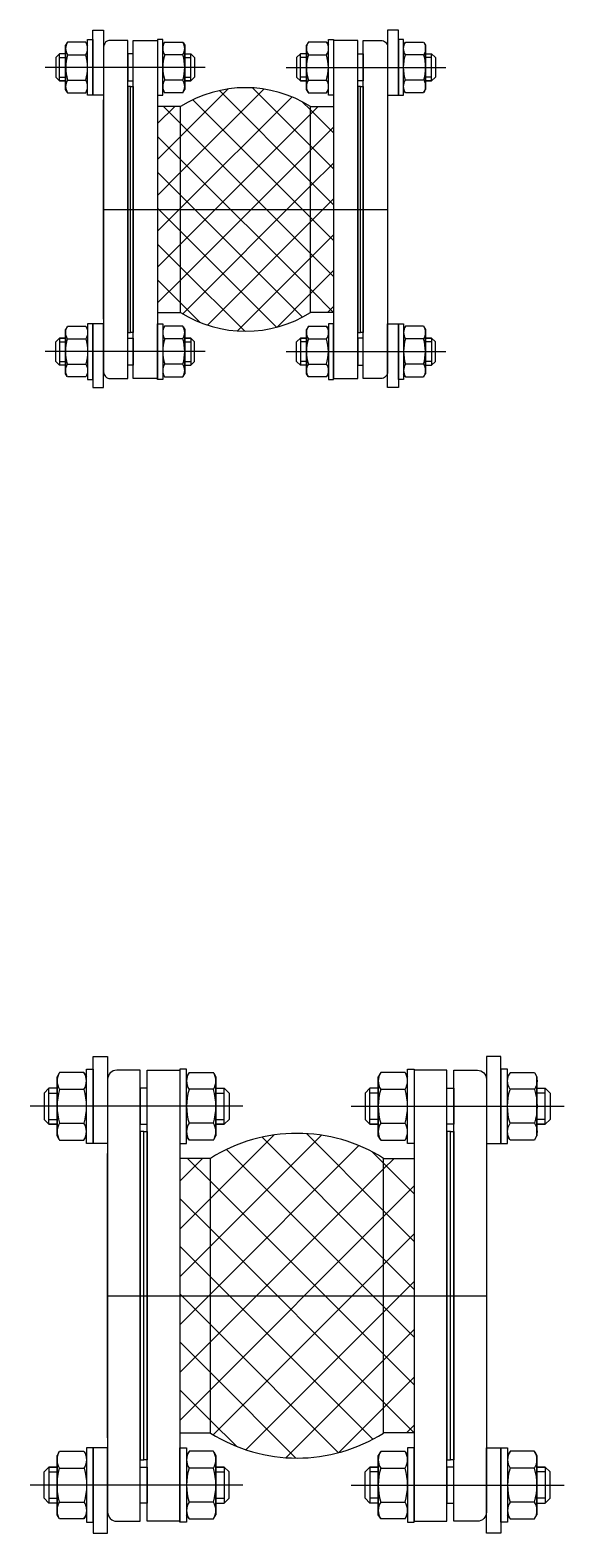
# Model space of a CAD drawing. Header units: millimetres. Extents: x 1218 to 72853, y -34712 to 16286.
# Drawn here: x 68659 to 69062, y 10687 to 11820 of the extents above; entities that cross this region are included whole.
import ezdxf

# ---------------------------------------------------------------- set-up
doc = ezdxf.new("R2010")
doc.units = ezdxf.units.MM
doc.styles.get("Standard").update_dxf_attribs({"font": 'arial.ttf'})

# ---------------------------------------------------------------- blocks, each defined once
blk = doc.blocks.new('KHOPNOIMEM-DN150 PCCC')
at = {"ltscale": 0.01}
for p, q in [((-134.5, 125.8), (-135.7, 123.8)), ((-120.5, 126.2), (-134.2, 126.2)), ((-120.3, 125.8), (-119.1, 123.8)), ((-119.1, 86.1), (-119.1, 128.1)), ((-119.1, 128.1), (-115.3, 128.1)), ((-115.3, 128.1), (-115.3, 86.1)), ((-61.3, 125.8), (-62.5, 123.8)), ((-47.1, 125.8), (-45.9, 123.8)), ((47.1, 125.8), (45.9, 123.8)), ((61.3, 125.8), (62.5, 123.8)), ((84.7, 127.5), (66.3, 127.5)), ((119.1, 128.1), (115.3, 128.1)), ((115.3, 128.1), (115.3, 86.1)), ((119.1, 86.1), (119.1, 128.1)), ((120.3, 125.8), (119.1, 123.8)), ((120.5, 126.2), (134.2, 126.2)), ((134.5, 125.8), (135.7, 123.8)), ((-135.7, 90.4), (-135.7, 123.8)), ((-135.7, 123.8), (-135.7, 90.4)), ((-134.2, 116.7), (-120.5, 116.7)), ((-119.1, 90.4), (-119.1, 123.8)), ((-47.3, 116.7), (-61.1, 116.7)), ((47.3, 116.7), (61.1, 116.7)), ((119.1, 90.4), (119.1, 123.8)), ((134.2, 116.7), (120.5, 116.7)), ((135.7, 90.4), (135.7, 123.8)), ((135.7, 123.8), (135.7, 90.4)), ((-134.2, 97.5), (-120.5, 97.5)), ((-47.3, 97.5), (-61.1, 97.5)), ((-13.1, 90.9), (-49, 55)), ((13.8, 90.8), (-49, 28)), ((5.3, 91.6), (49, 48)), ((47.3, 97.5), (61.1, 97.5)), ((134.2, 97.5), (120.5, 97.5)), ((-134.5, 88.4), (-135.7, 90.4)), ((-134.2, 88), (-120.5, 88)), ((-120.3, 88.4), (-119.1, 90.4)), ((-115.3, 86.1), (-119.1, 86.1)), ((-61.3, 88.4), (-62.5, 90.4)), ((35, 84.9), (-49, 0.9)), ((-47.1, 88.4), (-45.9, 90.4)), ((-39.9, 82.7), (49, -6.1)), ((-19.8, 89.6), (49, 20.9)), ((42.7, 81.2), (49, 75)), ((47.1, 88.4), (45.9, 90.4)), ((61.3, 88.4), (62.5, 90.4)), ((115.3, 86.1), (119.1, 86.1)), ((120.3, 88.4), (119.1, 90.4)), ((134.2, 88), (120.5, 88)), ((134.5, 88.4), (135.7, 90.4)), ((-66.3, 77.7), (-66.3, -77.7)), ((-49, 77.7), (-66.3, 77.7)), ((-53.4, 77.7), (-66.3, 64.7)), ((-61.9, 77.7), (-49, 64.8)), ((-49, -77.7), (-49, 77.7)), ((49, 71.8), (-49, -26.1)), ((49, -77.7), (49, 77.7)), ((49, 77.7), (66.3, 77.7)), ((54.8, 77.7), (49, 71.8)), ((49, 75), (66.3, 57.7)), ((66.3, 77.7), (66.3, -77.7)), ((-49, 64.8), (49, -33.2)), ((66.3, 62.1), (49, 44.7)), ((-49, 55), (-66.3, 37.7)), ((-66.3, 55), (-49, 37.7)), ((49, 48), (66.3, 30.6)), ((49, 44.7), (-49, -53.2)), ((-49, 37.7), (49, -60.2)), ((66.3, 35), (49, 17.7)), ((-49, 28), (-66.3, 10.6)), ((-66.3, 28), (-49, 10.7)), ((49, 17.7), (-47.4, -78.6)), ((49, 20.9), (66.3, 3.6)), ((-66.3, 1), (-49, -16.4)), ((-49, 0.9), (-66.3, -16.4)), ((-49, 10.7), (42.9, -81.2)), ((66.3, 8), (49, -9.3)), ((49, -9.3), (-28.8, -87.2)), ((49, -6.1), (66.3, -23.5)), ((-49, -16.4), (23.4, -88.8)), ((66.3, -19.1), (49, -36.4)), ((-49, -26.1), (-66.3, -43.5)), ((-66.3, -26.1), (-49, -43.4)), ((49, -33.2), (66.3, -50.5)), ((-49, -43.4), (-0.6, -91.8)), ((49, -36.4), (-6.2, -91.6)), ((-66.3, -53.1), (-49, -70.5)), ((-49, -53.2), (-66.3, -70.5)), ((66.3, -46.1), (49, -63.4)), ((49, -63.4), (23.7, -88.7)), ((49, -60.2), (66.3, -77.6)), ((-66.3, -77.7), (-49, -77.7)), ((-49, -70.5), (-34.3, -85.2)), ((66.3, -77.7), (49, -77.7)), ((66.3, -73.1), (61.8, -77.7)), ((-134.5, -88.4), (-135.7, -90.4)), ((-135.7, -90.4), (-135.7, -123.8)), ((-135.7, -123.8), (-135.7, -90.4)), ((-134.2, -88), (-120.5, -88)), ((-120.3, -88.4), (-119.1, -90.4)), ((-115.3, -86.1), (-119.1, -86.1)), ((-119.1, -86.1), (-119.1, -128.1)), ((-119.1, -90.4), (-119.1, -123.8)), ((-115.3, -128.1), (-115.3, -86.1)), ((-61.3, -88.4), (-62.5, -90.4)), ((-47.1, -88.4), (-45.9, -90.4)), ((47.1, -88.4), (45.9, -90.4)), ((61.3, -88.4), (62.5, -90.4)), ((115.3, -128.1), (115.3, -86.1)), ((115.3, -86.1), (119.1, -86.1)), ((119.1, -86.1), (119.1, -128.1)), ((120.3, -88.4), (119.1, -90.4)), ((119.1, -90.4), (119.1, -123.8)), ((134.2, -88), (120.5, -88)), ((134.5, -88.4), (135.7, -90.4)), ((135.7, -123.8), (135.7, -90.4)), ((135.7, -90.4), (135.7, -123.8)), ((-134.2, -97.5), (-120.5, -97.5)), ((-47.3, -97.5), (-61.1, -97.5)), ((47.3, -97.5), (61.1, -97.5)), ((134.2, -97.5), (120.5, -97.5)), ((-134.5, -125.8), (-135.7, -123.8)), ((-134.2, -116.7), (-120.5, -116.7)), ((-120.3, -125.8), (-119.1, -123.8)), ((-61.3, -125.8), (-62.5, -123.8)), ((-47.3, -116.7), (-61.1, -116.7)), ((-47.1, -125.8), (-45.9, -123.8)), ((47.1, -125.8), (45.9, -123.8)), ((47.3, -116.7), (61.1, -116.7)), ((61.3, -125.8), (62.5, -123.8)), ((120.3, -125.8), (119.1, -123.8)), ((134.2, -116.7), (120.5, -116.7)), ((134.5, -125.8), (135.7, -123.8)), ((-120.5, -126.2), (-134.2, -126.2)), ((-119.1, -128.1), (-115.3, -128.1)), ((119.1, -128.1), (115.3, -128.1)), ((120.5, -126.2), (134.2, -126.2))]:
    blk.add_line(p, q, dxfattribs=at)
for p, q in [((-107.1, -82.6), (-107.1, 82.6)), ((-107.1, 0), (107.1, 0))]:
    blk.add_line(p, q)
for points in [[(-115.3, 86.1), (-115.3, 135.2), (-107.1, 135.2), (-107.1, 86.1)], [(-84.7, 127.5), (-66.3, 127.5), (-66.3, -127.5), (-84.7, -127.5)], [(-66.3, 86.1), (-62.5, 86.1), (-62.5, 128.1), (-66.3, 128.1)], [(66.3, 86.1), (62.5, 86.1), (62.5, 128.1), (66.3, 128.1)], [(115.3, 86.1), (115.3, 135.2), (107.1, 135.2), (107.1, 86.1)], [(-88.7, 117.3), (-88.7, 96.9), (-84.7, 96.9), (-84.7, 117.3)], [(88.7, 117.3), (88.7, 96.9), (84.7, 96.9), (84.7, 117.3)], [(-86.7, 92.8), (-88.7, 92.8), (-88.7, -92.8), (-86.7, -92.8)], [(-84.7, -92.8), (-86.7, -92.8), (-86.7, 92.8), (-84.7, 92.8)], [(84.7, -92.8), (86.7, -92.8), (86.7, 92.8), (84.7, 92.8)], [(86.7, 92.8), (88.7, 92.8), (88.7, -92.8), (86.7, -92.8)], [(-115.3, -86.1), (-115.3, -134.1), (-107.1, -134.1), (-107.1, -86.1)], [(-66.3, -86.1), (-62.5, -86.1), (-62.5, -128.1), (-66.3, -128.1)], [(66.3, -86.1), (62.5, -86.1), (62.5, -128.1), (66.3, -128.1)], [(115.3, -86.1), (115.3, -134.1), (107.1, -134.1), (107.1, -86.1)], [(-88.7, -117.3), (-88.7, -96.9), (-84.7, -96.9), (-84.7, -117.3)], [(88.7, -117.3), (88.7, -96.9), (84.7, -96.9), (84.7, -117.3)]]:
    blk.add_lwpolyline(points, close=True, dxfattribs=at)
for points in [[(-88.7, 127.5), (-102, 127.5, 0.414214), (-107.1, 122.4), (-107.1, -122.4, 0.414214), (-102, -127.5), (-88.7, -127.5)], [(88.7, 127.5), (102, 127.5, -0.414214), (107.1, 122.4), (107.1, -122.4, -0.414214), (102, -127.5), (88.7, -127.5)]]:
    blk.add_lwpolyline(points, format="xyb", close=True, dxfattribs=at)
for points in [[(-61.1, 126.2), (-47.3, 126.2)], [(61.1, 126.2), (47.3, 126.2)], [(66.3, 127.5), (66.3, -127.5), (84.7, -127.5), (84.7, 127.5)], [(-135.7, 117.3), (-140.3, 117.3), (-143.1, 114.5), (-143.1, 99.7), (-140.3, 96.9), (-135.7, 96.9), (-140.3, 96.9), (-140.3, 117.3)], [(-140.3, 114.5), (-135.7, 114.5)], [(-62.5, 90.4), (-62.5, 123.8)], [(-45.9, 123.8), (-45.9, 90.4)], [(-45.9, 90.4), (-45.9, 123.8)], [(-45.9, 117.3), (-41.3, 117.3), (-38.5, 114.5), (-38.5, 99.7), (-41.3, 96.9), (-45.9, 96.9), (-41.3, 96.9), (-41.3, 117.3)], [(-45.9, 114.5), (-41.3, 114.5)], [(45.9, 117.3), (41.3, 117.3), (38.5, 114.5), (38.5, 99.7), (41.3, 96.9), (45.9, 96.9), (41.3, 96.9), (41.3, 117.3)], [(45.9, 114.5), (41.3, 114.5)], [(45.9, 90.4), (45.9, 123.8)], [(45.9, 123.8), (45.9, 90.4)], [(62.5, 90.4), (62.5, 123.8)], [(135.7, 117.3), (140.3, 117.3), (143.1, 114.5), (143.1, 99.7), (140.3, 96.9), (135.7, 96.9), (140.3, 96.9), (140.3, 117.3)], [(140.3, 114.5), (135.7, 114.5)], [(-30.6, 107.1), (-151, 107.1)], [(30.6, 107.1), (151, 107.1)], [(-140.3, 99.7), (-135.7, 99.7)], [(-45.9, 99.7), (-41.3, 99.7)], [(45.9, 99.7), (41.3, 99.7)], [(140.3, 99.7), (135.7, 99.7)], [(-47.3, 88), (-61.1, 88)], [(47.3, 88), (61.1, 88)], [(-62.5, -90.4), (-62.5, -123.8)], [(-47.3, -88), (-61.1, -88)], [(-45.9, -90.4), (-45.9, -123.8)], [(-45.9, -123.8), (-45.9, -90.4)], [(45.9, -123.8), (45.9, -90.4)], [(45.9, -90.4), (45.9, -123.8)], [(47.3, -88), (61.1, -88)], [(62.5, -90.4), (62.5, -123.8)], [(-135.7, -117.3), (-140.3, -117.3), (-143.1, -114.5), (-143.1, -99.7), (-140.3, -96.9), (-135.7, -96.9), (-140.3, -96.9), (-140.3, -117.3)], [(-140.3, -99.7), (-135.7, -99.7)], [(-45.9, -117.3), (-41.3, -117.3), (-38.5, -114.5), (-38.5, -99.7), (-41.3, -96.9), (-45.9, -96.9), (-41.3, -96.9), (-41.3, -117.3)], [(-45.9, -99.7), (-41.3, -99.7)], [(45.9, -117.3), (41.3, -117.3), (38.5, -114.5), (38.5, -99.7), (41.3, -96.9), (45.9, -96.9), (41.3, -96.9), (41.3, -117.3)], [(45.9, -99.7), (41.3, -99.7)], [(135.7, -117.3), (140.3, -117.3), (143.1, -114.5), (143.1, -99.7), (140.3, -96.9), (135.7, -96.9), (140.3, -96.9), (140.3, -117.3)], [(140.3, -99.7), (135.7, -99.7)], [(-30.6, -107.1), (-151, -107.1)], [(30.6, -107.1), (151, -107.1)], [(-140.3, -114.5), (-135.7, -114.5)], [(-45.9, -114.5), (-41.3, -114.5)], [(45.9, -114.5), (41.3, -114.5)], [(140.3, -114.5), (135.7, -114.5)], [(-61.1, -126.2), (-47.3, -126.2)], [(61.1, -126.2), (47.3, -126.2)]]:
    blk.add_lwpolyline(points, dxfattribs=at)
for centre, radius, start, end in [((-53.7, 121.4), 8.79, 147.0867, 212.9133), ((-54.7, 121.4), 8.79, 327.0867, 32.9133), ((54.7, 121.4), 8.79, 147.0867, 212.9133), ((53.7, 121.4), 8.79, 327.0867, 32.9133), ((-29.3, 107.1), 33.1, 163.2213, 196.7787), ((-79, 107.1), 33.1, 343.2213, 16.7787), ((79, 107.1), 33.1, 163.2213, 196.7787), ((29.3, 107.1), 33.1, 343.2213, 16.7787), ((-53.7, 92.8), 8.79, 147.0867, 212.9133), ((0, 0), 91.8, 57.769, 122.231), ((-54.7, 92.8), 8.79, 327.0867, 32.9133), ((54.7, 92.8), 8.79, 147.0867, 212.9133), ((53.7, 92.8), 8.79, 327.0867, 32.9133), ((0, 0), 91.8, 237.769, 302.231), ((-53.7, -92.8), 8.79, 147.0867, 212.9133), ((-54.7, -92.8), 8.79, 327.0867, 32.9133), ((54.7, -92.8), 8.79, 147.0867, 212.9133), ((53.7, -92.8), 8.79, 327.0867, 32.9133), ((-29.3, -107.1), 33.1, 163.2213, 196.7787), ((-79, -107.1), 33.1, 343.2213, 16.7787), ((79, -107.1), 33.1, 163.2213, 196.7787), ((29.3, -107.1), 33.1, 343.2213, 16.7787), ((-53.7, -121.4), 8.79, 147.0867, 212.9133), ((-54.7, -121.4), 8.79, 327.0867, 32.9133), ((54.7, -121.4), 8.79, 147.0867, 212.9133), ((53.7, -121.4), 8.79, 327.0867, 32.9133)]:
    blk.add_arc(centre, radius, start, end, dxfattribs=at)
for centre, major_axis, start_param, end_param in [((-126.9, 121.4), (-6.22, -6.22), 4.923342, 6.072233), ((-127.9, 121.4), (-6.22, -6.22), 1.781749, 2.93064), ((-102.5, 107.1), (-23.4, -23.4), 5.204944, 5.79063), ((-152.2, 107.1), (-23.4, -23.4), 2.063352, 2.649037), ((-126.9, 92.8), (-6.22, -6.22), 4.923342, 6.072233), ((-127.9, 92.8), (-6.22, -6.22), 1.781749, 2.93064), ((127.9, -92.8), (-6.22, -6.22), 4.923342, 6.072233), ((126.9, -92.8), (-6.22, -6.22), 1.781749, 2.93064), ((152.2, -107.1), (-23.4, -23.4), 5.204944, 5.79063), ((102.5, -107.1), (-23.4, -23.4), 2.063352, 2.649037), ((127.9, -121.4), (-6.22, -6.22), 4.923342, 6.072233), ((126.9, -121.4), (-6.22, -6.22), 1.781749, 2.93064)]:
    blk.add_ellipse(centre, major_axis=major_axis, ratio=1, start_param=start_param, end_param=end_param, dxfattribs=at)
at = {"ltscale": 0.01, "extrusion": (0, 0, -1)}
for centre, major_axis, start_param, end_param in [((127.9, 121.4), (6.22, -6.22), 1.781749, 2.93064), ((126.9, 121.4), (6.22, -6.22), 4.923342, 6.072233), ((152.2, 107.1), (23.4, -23.4), 2.063352, 2.649037), ((102.5, 107.1), (23.4, -23.4), 5.204944, 5.79063), ((127.9, 92.8), (6.22, -6.22), 1.781749, 2.93064), ((126.9, 92.8), (6.22, -6.22), 4.923342, 6.072233), ((-126.9, -92.8), (6.22, -6.22), 1.781749, 2.93064), ((-127.9, -92.8), (6.22, -6.22), 4.923342, 6.072233), ((-102.5, -107.1), (23.4, -23.4), 2.063352, 2.649037), ((-152.2, -107.1), (23.4, -23.4), 5.204944, 5.79063), ((-126.9, -121.4), (6.22, -6.22), 1.781749, 2.93064), ((-127.9, -121.4), (6.22, -6.22), 4.923342, 6.072233)]:
    blk.add_ellipse(centre, major_axis=major_axis, ratio=1, start_param=start_param, end_param=end_param, dxfattribs=at)
at = {"flags": 1}
for p in [(-107.1, 0), (107.1, 0)]:
    blk.add_attdef('AMC', p, '', height=0.5, dxfattribs=at)
blk = doc.blocks.new('KHOPNOIMEM-DN200 PCCC')
at = {"ltscale": 0.01}
for p, q in [((-158.8, 114.7), (-158.8, 170.8)), ((-158.8, 170.8), (-153.7, 170.8)), ((-153.7, 170.8), (-153.7, 114.7)), ((112.9, 170), (88.4, 170)), ((158.8, 170.8), (153.7, 170.8)), ((153.7, 170.8), (153.7, 114.7)), ((158.8, 114.7), (158.8, 170.8)), ((-179.3, 167.8), (-180.9, 165.1)), ((-180.9, 120.5), (-180.9, 165.1)), ((-180.9, 165.1), (-180.9, 120.5)), ((-160.7, 168.3), (-179, 168.3)), ((-160.4, 167.8), (-158.8, 165.1)), ((-158.8, 120.5), (-158.8, 165.1)), ((-81.7, 167.8), (-83.3, 165.1)), ((-62.8, 167.8), (-61.2, 165.1)), ((62.8, 167.8), (61.2, 165.1)), ((81.7, 167.8), (83.3, 165.1)), ((160.4, 167.8), (158.8, 165.1)), ((158.8, 120.5), (158.8, 165.1)), ((160.7, 168.3), (179, 168.3)), ((179.3, 167.8), (180.9, 165.1)), ((180.9, 120.5), (180.9, 165.1)), ((180.9, 165.1), (180.9, 120.5)), ((-179, 155.6), (-160.7, 155.6)), ((-63.1, 155.6), (-81.4, 155.6)), ((63.1, 155.6), (81.4, 155.6)), ((179, 155.6), (160.7, 155.6)), ((-179, 130), (-160.7, 130)), ((-63.1, 130), (-81.4, 130)), ((63.1, 130), (81.4, 130)), ((179, 130), (160.7, 130)), ((-179.3, 117.8), (-180.9, 120.5)), ((-179, 117.3), (-160.7, 117.3)), ((-160.4, 117.8), (-158.8, 120.5)), ((-153.7, 114.7), (-158.8, 114.7)), ((-81.7, 117.8), (-83.3, 120.5)), ((-17.5, 121.1), (-65.3, 73.4)), ((18.4, 121), (-65.3, 37.3)), ((-62.8, 117.8), (-61.2, 120.5)), ((-26.3, 119.5), (65.3, 27.9)), ((7, 122.2), (65.3, 64)), ((62.8, 117.8), (61.2, 120.5)), ((81.7, 117.8), (83.3, 120.5)), ((153.7, 114.7), (158.8, 114.7)), ((160.4, 117.8), (158.8, 120.5)), ((179, 117.3), (160.7, 117.3)), ((179.3, 117.8), (180.9, 120.5)), ((-88.4, 103.5), (-88.4, -103.5)), ((-65.3, 103.5), (-88.4, 103.5)), ((-71.2, 103.5), (-88.4, 86.3)), ((-82.5, 103.5), (-65.3, 86.3)), ((46.7, 113.2), (-65.3, 1.2)), ((-65.3, -103.5), (-65.3, 103.5)), ((-53.1, 110.3), (65.3, -8.2)), ((57, 108.3), (65.3, 100)), ((65.3, -103.5), (65.3, 103.5)), ((65.3, 103.5), (88.4, 103.5)), ((73.1, 103.5), (65.3, 95.7)), ((88.4, 103.5), (88.4, -103.5)), ((65.3, 95.7), (-65.3, -34.8)), ((65.3, 100), (88.4, 76.9)), ((-65.3, 86.3), (65.3, -44.2)), ((88.4, 82.8), (65.3, 59.7)), ((-65.3, 73.4), (-88.4, 50.2)), ((-88.4, 73.4), (-65.3, 50.3)), ((65.3, 59.7), (-65.3, -70.9)), ((65.3, 64), (88.4, 40.8)), ((-65.3, 50.3), (65.3, -80.3)), ((88.4, 46.7), (65.3, 23.6)), ((-65.3, 37.3), (-88.4, 14.2)), ((-88.4, 37.3), (-65.3, 14.2)), ((65.3, 23.6), (-63.2, -104.8)), ((65.3, 27.9), (88.4, 4.8)), ((-65.3, 14.2), (57.2, -108.2)), ((-88.4, 1.3), (-65.3, -21.8)), ((-65.3, 1.2), (-88.4, -21.9)), ((88.4, 10.7), (65.3, -12.5)), ((65.3, -8.2), (88.4, -31.3)), ((-65.3, -21.8), (31.2, -118.4)), ((65.3, -12.5), (-38.5, -116.2)), ((88.4, -25.4), (65.3, -48.5)), ((-65.3, -34.8), (-88.4, -58)), ((-88.4, -34.8), (-65.3, -57.9)), ((65.3, -44.2), (88.4, -67.3)), ((65.3, -48.5), (-8.3, -122.1)), ((-65.3, -57.9), (-0.8, -122.4)), ((88.4, -61.5), (65.3, -84.6)), ((-65.3, -70.9), (-88.4, -94)), ((-88.4, -70.9), (-65.3, -94)), ((65.3, -84.6), (31.6, -118.2)), ((65.3, -80.3), (88.4, -103.4)), ((-65.3, -94), (-45.7, -113.5)), ((88.4, -97.5), (82.4, -103.5)), ((-88.4, -103.5), (-65.3, -103.5)), ((88.4, -103.5), (65.3, -103.5)), ((-179.3, -117.8), (-180.9, -120.5)), ((-180.9, -120.5), (-180.9, -165.1)), ((-180.9, -165.1), (-180.9, -120.5)), ((-179, -117.3), (-160.7, -117.3)), ((-160.4, -117.8), (-158.8, -120.5)), ((-153.7, -114.7), (-158.8, -114.7)), ((-158.8, -114.7), (-158.8, -170.8)), ((-158.8, -120.5), (-158.8, -165.1)), ((-153.7, -170.8), (-153.7, -114.7)), ((-81.7, -117.8), (-83.3, -120.5)), ((-62.8, -117.8), (-61.2, -120.5)), ((62.8, -117.8), (61.2, -120.5)), ((81.7, -117.8), (83.3, -120.5)), ((153.7, -170.8), (153.7, -114.7)), ((153.7, -114.7), (158.8, -114.7)), ((158.8, -114.7), (158.8, -170.8)), ((160.4, -117.8), (158.8, -120.5)), ((158.8, -120.5), (158.8, -165.1)), ((179, -117.3), (160.7, -117.3)), ((179.3, -117.8), (180.9, -120.5)), ((180.9, -165.1), (180.9, -120.5)), ((180.9, -120.5), (180.9, -165.1)), ((-179, -130), (-160.7, -130)), ((-63.1, -130), (-81.4, -130)), ((63.1, -130), (81.4, -130)), ((179, -130), (160.7, -130)), ((-179, -155.6), (-160.7, -155.6)), ((-63.1, -155.6), (-81.4, -155.6)), ((63.1, -155.6), (81.4, -155.6)), ((179, -155.6), (160.7, -155.6)), ((-179.3, -167.8), (-180.9, -165.1)), ((-160.7, -168.3), (-179, -168.3)), ((-160.4, -167.8), (-158.8, -165.1)), ((-81.7, -167.8), (-83.3, -165.1)), ((-62.8, -167.8), (-61.2, -165.1)), ((62.8, -167.8), (61.2, -165.1)), ((81.7, -167.8), (83.3, -165.1)), ((160.4, -167.8), (158.8, -165.1)), ((160.7, -168.3), (179, -168.3)), ((179.3, -167.8), (180.9, -165.1)), ((-158.8, -170.8), (-153.7, -170.8)), ((158.8, -170.8), (153.7, -170.8))]:
    blk.add_line(p, q, dxfattribs=at)
for p, q in [((-142.8, -107.2), (-142.8, 107.1)), ((-142.8, 0), (142.8, 0))]:
    blk.add_line(p, q)
for points in [[(-153.7, 114.7), (-153.7, 180.3), (-142.8, 180.3), (-142.8, 114.7)], [(-112.9, 170), (-88.4, 170), (-88.4, -170), (-112.9, -170)], [(-88.4, 114.7), (-83.3, 114.7), (-83.3, 170.8), (-88.4, 170.8)], [(88.4, 114.7), (83.3, 114.7), (83.3, 170.8), (88.4, 170.8)], [(153.7, 114.7), (153.7, 180.3), (142.8, 180.3), (142.8, 114.7)], [(-118.3, 156.4), (-118.3, 129.2), (-112.9, 129.2), (-112.9, 156.4)], [(118.3, 156.4), (118.3, 129.2), (112.9, 129.2), (112.9, 156.4)], [(-115.6, 123.8), (-118.3, 123.8), (-118.3, -123.8), (-115.6, -123.8)], [(-112.9, -123.8), (-115.6, -123.8), (-115.6, 123.8), (-112.9, 123.8)], [(112.9, -123.8), (115.6, -123.8), (115.6, 123.8), (112.9, 123.8)], [(115.6, 123.8), (118.3, 123.8), (118.3, -123.8), (115.6, -123.8)], [(-153.7, -114.7), (-153.7, -178.9), (-142.8, -178.9), (-142.8, -114.7)], [(-88.4, -114.7), (-83.3, -114.7), (-83.3, -170.8), (-88.4, -170.8)], [(88.4, -114.7), (83.3, -114.7), (83.3, -170.8), (88.4, -170.8)], [(153.7, -114.7), (153.7, -178.9), (142.8, -178.9), (142.8, -114.7)], [(-118.3, -156.4), (-118.3, -129.2), (-112.9, -129.2), (-112.9, -156.4)], [(118.3, -156.4), (118.3, -129.2), (112.9, -129.2), (112.9, -156.4)]]:
    blk.add_lwpolyline(points, close=True, dxfattribs=at)
for points in [[(-118.3, 170), (-136, 170, 0.414214), (-142.8, 163.2), (-142.8, -163.2, 0.414214), (-136, -170), (-118.3, -170)], [(118.3, 170), (136, 170, -0.414214), (142.8, 163.2), (142.8, -163.2, -0.414214), (136, -170), (118.3, -170)]]:
    blk.add_lwpolyline(points, format="xyb", close=True, dxfattribs=at)
for points in [[(88.4, 170), (88.4, -170), (112.9, -170), (112.9, 170)], [(-83.3, 120.5), (-83.3, 165.1)], [(-81.4, 168.3), (-63.1, 168.3)], [(-61.2, 165.1), (-61.2, 120.5)], [(-61.2, 120.5), (-61.2, 165.1)], [(61.2, 120.5), (61.2, 165.1)], [(61.2, 165.1), (61.2, 120.5)], [(81.4, 168.3), (63.1, 168.3)], [(83.3, 120.5), (83.3, 165.1)], [(-180.9, 156.4), (-187.1, 156.4), (-190.8, 152.7), (-190.8, 132.9), (-187.1, 129.2), (-180.9, 129.2), (-187.1, 129.2), (-187.1, 156.4)], [(-187.1, 152.7), (-180.9, 152.7)], [(-61.2, 156.4), (-55, 156.4), (-51.3, 152.7), (-51.3, 132.9), (-55, 129.2), (-61.2, 129.2), (-55, 129.2), (-55, 156.4)], [(-61.2, 152.7), (-55, 152.7)], [(61.2, 156.4), (55, 156.4), (51.3, 152.7), (51.3, 132.9), (55, 129.2), (61.2, 129.2), (55, 129.2), (55, 156.4)], [(61.2, 152.7), (55, 152.7)], [(180.9, 156.4), (187.1, 156.4), (190.8, 152.7), (190.8, 132.9), (187.1, 129.2), (180.9, 129.2), (187.1, 129.2), (187.1, 156.4)], [(187.1, 152.7), (180.9, 152.7)], [(-40.8, 142.8), (-201.3, 142.8)], [(40.8, 142.8), (201.3, 142.8)], [(-187.1, 132.9), (-180.9, 132.9)], [(-61.2, 132.9), (-55, 132.9)], [(61.2, 132.9), (55, 132.9)], [(187.1, 132.9), (180.9, 132.9)], [(-63.1, 117.3), (-81.4, 117.3)], [(63.1, 117.3), (81.4, 117.3)], [(-83.3, -120.5), (-83.3, -165.1)], [(-63.1, -117.3), (-81.4, -117.3)], [(-61.2, -120.5), (-61.2, -165.1)], [(-61.2, -165.1), (-61.2, -120.5)], [(61.2, -165.1), (61.2, -120.5)], [(61.2, -120.5), (61.2, -165.1)], [(63.1, -117.3), (81.4, -117.3)], [(83.3, -120.5), (83.3, -165.1)], [(-180.9, -156.4), (-187.1, -156.4), (-190.8, -152.7), (-190.8, -132.9), (-187.1, -129.2), (-180.9, -129.2), (-187.1, -129.2), (-187.1, -156.4)], [(-187.1, -132.9), (-180.9, -132.9)], [(-61.2, -156.4), (-55, -156.4), (-51.3, -152.7), (-51.3, -132.9), (-55, -129.2), (-61.2, -129.2), (-55, -129.2), (-55, -156.4)], [(-61.2, -132.9), (-55, -132.9)], [(61.2, -156.4), (55, -156.4), (51.3, -152.7), (51.3, -132.9), (55, -129.2), (61.2, -129.2), (55, -129.2), (55, -156.4)], [(61.2, -132.9), (55, -132.9)], [(180.9, -156.4), (187.1, -156.4), (190.8, -152.7), (190.8, -132.9), (187.1, -129.2), (180.9, -129.2), (187.1, -129.2), (187.1, -156.4)], [(187.1, -132.9), (180.9, -132.9)], [(-40.8, -142.8), (-201.3, -142.8)], [(40.8, -142.8), (201.3, -142.8)], [(-187.1, -152.7), (-180.9, -152.7)], [(-61.2, -152.7), (-55, -152.7)], [(61.2, -152.7), (55, -152.7)], [(187.1, -152.7), (180.9, -152.7)], [(-81.4, -168.3), (-63.1, -168.3)], [(81.4, -168.3), (63.1, -168.3)]]:
    blk.add_lwpolyline(points, dxfattribs=at)
for centre, radius, start, end in [((-71.6, 161.9), 11.7, 147.0867, 212.9133), ((-72.9, 161.9), 11.7, 327.0867, 32.9133), ((72.9, 161.9), 11.7, 147.0867, 212.9133), ((71.6, 161.9), 11.7, 327.0867, 32.9133), ((-39.1, 142.8), 44.2, 163.2213, 196.7787), ((-105.4, 142.8), 44.2, 343.2213, 16.7787), ((105.4, 142.8), 44.2, 163.2213, 196.7787), ((39.1, 142.8), 44.2, 343.2213, 16.7787), ((-71.6, 123.7), 11.7, 147.0867, 212.9133), ((-72.9, 123.7), 11.7, 327.0867, 32.9133), ((72.9, 123.7), 11.7, 147.0867, 212.9133), ((71.6, 123.7), 11.7, 327.0867, 32.9133), ((0, 0), 122.4, 57.769, 122.231), ((0, 0), 122.4, 237.769, 302.231), ((-71.6, -123.7), 11.7, 147.0867, 212.9133), ((-72.9, -123.7), 11.7, 327.0867, 32.9133), ((72.9, -123.7), 11.7, 147.0867, 212.9133), ((71.6, -123.7), 11.7, 327.0867, 32.9133), ((-39.1, -142.8), 44.2, 163.2213, 196.7787), ((-105.4, -142.8), 44.2, 343.2213, 16.7787), ((105.4, -142.8), 44.2, 163.2213, 196.7787), ((39.1, -142.8), 44.2, 343.2213, 16.7787), ((-71.6, -161.9), 11.7, 147.0867, 212.9133), ((-72.9, -161.9), 11.7, 327.0867, 32.9133), ((72.9, -161.9), 11.7, 147.0867, 212.9133), ((71.6, -161.9), 11.7, 327.0867, 32.9133)]:
    blk.add_arc(centre, radius, start, end, dxfattribs=at)
for centre, major_axis, start_param, end_param in [((-169.2, 161.9), (-8.29, -8.29), 4.923342, 6.072233), ((-170.5, 161.9), (-8.29, -8.29), 1.781749, 2.93064), ((-136.7, 142.8), (-31.3, -31.3), 5.204944, 5.79063), ((-203, 142.8), (-31.3, -31.3), 2.063352, 2.649037), ((-169.2, 123.7), (-8.29, -8.29), 4.923342, 6.072233), ((-170.5, 123.7), (-8.29, -8.29), 1.781749, 2.93064), ((170.5, -123.7), (-8.29, -8.29), 4.923342, 6.072233), ((169.2, -123.7), (-8.29, -8.29), 1.781749, 2.93064), ((203, -142.8), (-31.3, -31.3), 5.204944, 5.79063), ((136.7, -142.8), (-31.3, -31.3), 2.063352, 2.649037), ((170.5, -161.9), (-8.29, -8.29), 4.923342, 6.072233), ((169.2, -161.9), (-8.29, -8.29), 1.781749, 2.93064)]:
    blk.add_ellipse(centre, major_axis=major_axis, ratio=1, start_param=start_param, end_param=end_param, dxfattribs=at)
at = {"ltscale": 0.01, "extrusion": (0, 0, -1)}
for centre, major_axis, start_param, end_param in [((170.5, 161.9), (8.29, -8.29), 1.781749, 2.93064), ((169.2, 161.9), (8.29, -8.29), 4.923342, 6.072233), ((203, 142.8), (31.3, -31.3), 2.063352, 2.649037), ((136.7, 142.8), (31.3, -31.3), 5.204944, 5.79063), ((170.5, 123.7), (8.29, -8.29), 1.781749, 2.93064), ((169.2, 123.7), (8.29, -8.29), 4.923342, 6.072233), ((-169.2, -123.7), (8.29, -8.29), 1.781749, 2.93064), ((-170.5, -123.7), (8.29, -8.29), 4.923342, 6.072233), ((-136.7, -142.8), (31.3, -31.3), 2.063352, 2.649037), ((-203, -142.8), (31.3, -31.3), 5.204944, 5.79063), ((-169.2, -161.9), (8.29, -8.29), 1.781749, 2.93064), ((-170.5, -161.9), (8.29, -8.29), 4.923342, 6.072233)]:
    blk.add_ellipse(centre, major_axis=major_axis, ratio=1, start_param=start_param, end_param=end_param, dxfattribs=at)
at = {"flags": 1}
for p in [(-142.8, 0), (142.8, 0)]:
    blk.add_attdef('AMC', p, '', height=0.5, dxfattribs=at)

msp = doc.modelspace()

# ---------------------------------------------------------------- block references
for name, p in [('KHOPNOIMEM-DN150 PCCC', (68821.8, 11685.2)), ('KHOPNOIMEM-DN200 PCCC', (68860.6, 10866.3))]:
    msp.add_blockref(name, p)

doc.saveas('drawing.dxf')
